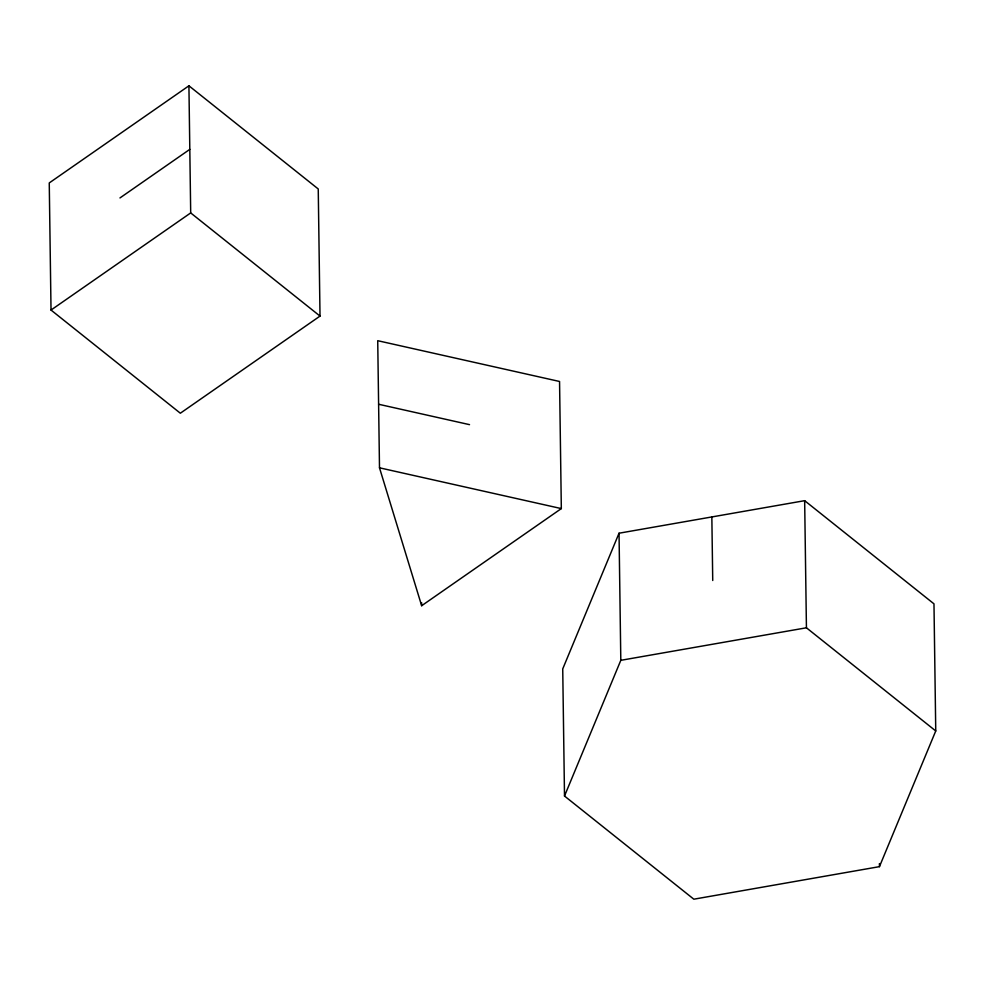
<?xml version="1.0" encoding="UTF-8"?>
<svg xmlns="http://www.w3.org/2000/svg" width="985" height="985" viewBox="0 0 985 985"><rect width="100%" height="100%" fill="white"/><g stroke="black" fill="none" stroke-linecap="round" stroke-linejoin="round"><path stroke-width="1.48" d="M619.036 533.217L562.731 668.913L564.504 796.028L693.834 899.194L879.445 866.652L935.75 730.956L933.977 603.842L804.659 500.675L619.036 533.217L620.809 660.319L564.504 796.028M188.923 85.806L49.25 182.939L51.023 310.053L180.341 413.22L320.014 316.087L318.241 188.972L188.923 85.806L190.696 212.92L320.014 316.087M119.973 197.936L189.809 149.363M51.023 310.053L190.696 212.92M421.654 605.726L561.327 508.592L559.554 381.478L377.723 340.699L379.496 467.813L421.654 605.726L421.617 602.66M620.809 660.319L806.432 627.79L935.75 730.956M378.609 404.256L469.525 424.646M379.496 467.813L561.327 508.592M879.408 863.586L879.445 866.652M804.659 500.675L806.432 627.79M711.847 516.94L712.734 580.497"/></g></svg>
